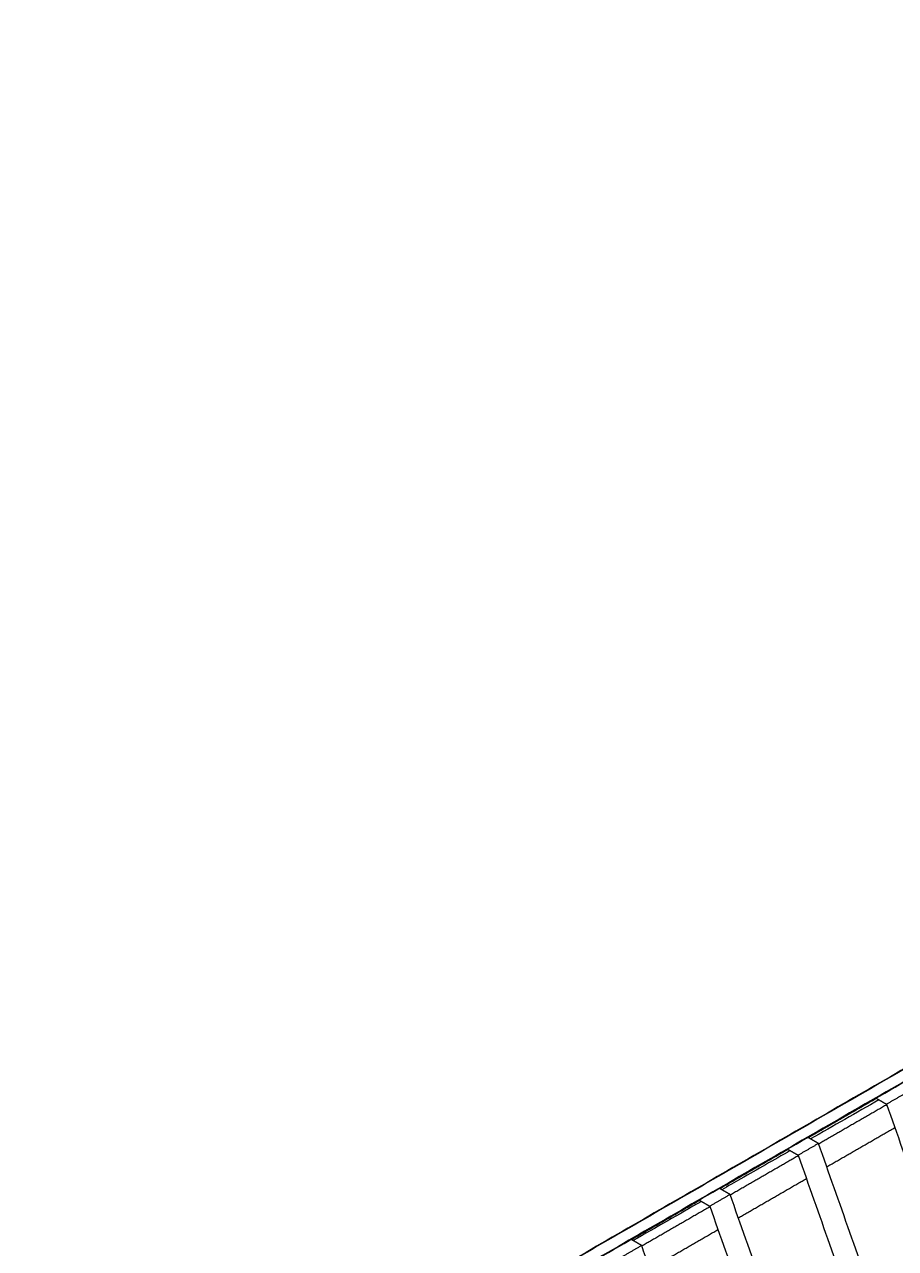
# Model space of a CAD drawing. Header units: centimetres. Extents: x 7653 to 15270, y 5751 to 14937.
# Drawn here: x 12663 to 13126, y 8452 to 9103 of the extents above; entities that cross this region are included whole.
import ezdxf

# ---------------------------------------------------------------- set-up
doc = ezdxf.new("R2010")
doc.units = ezdxf.units.CM
doc.layers.add('Make2D$Visible$Curves$techo', color=7, linetype='Continuous', true_color=0x000000)

msp = doc.modelspace()

# ---------------------------------------------------------------- linework, layer by layer
at = {"layer": 'Make2D$Visible$Curves$techo'}
for points, degree in [([(14092.21, 9102.61), (13377.68, 8690.08), (12663.16, 8277.55)], 2), ([(14093.8, 9103.29), (13378.52, 8690.32), (12663.24, 8277.35)], 2), ([(14099.45, 9100.03), (13384.17, 8687.06), (12668.89, 8274.09)], 2), ([(12679.8, 8280.22), (13389.63, 8690.04), (14099.47, 9099.86)], 2), ([(13116.13, 8531.79), (13098.12, 8521.39), (13080.11, 8511)], 2), ([(13116.02, 8532.07), (13116.07, 8531.93), (13116.12, 8531.79)], 2), ([(13116.02, 8532.07), (13118.85, 8530.44), (13121.67, 8528.81)], 2), ([(13132.48, 8535.06), (13127.07, 8531.93), (13121.67, 8528.81)], 2), ([(13117.61, 8531.15), (13105.5, 8524.21), (13093.38, 8517.27), (13081.26, 8510.33)], 3), ([(13121.77, 8528.53), (13103.66, 8518.08), (13085.56, 8507.63)], 2), ([(13121.67, 8528.81), (13255.19, 8150.04), (13388.72, 7771.26)], 2), ([(13089.84, 8495.48), (13107.94, 8505.93), (13126.05, 8516.38)], 2), ([(13085.46, 8507.91), (13080.05, 8504.79), (13074.64, 8501.66)], 2), ([(13085.46, 8507.91), (13082.64, 8509.54), (13079.82, 8511.17)], 2), ([(13352.51, 7750.36), (13218.99, 8129.13), (13085.46, 8507.91)], 2), ([(13069.1, 8504.64), (13051.1, 8494.24), (13033.09, 8483.85)], 2), ([(13074.75, 8501.38), (13056.64, 8490.93), (13038.54, 8480.48)], 2), ([(13069, 8504.92), (13069.05, 8504.78), (13069.1, 8504.64)], 2), ([(13069, 8504.92), (13071.82, 8503.29), (13074.64, 8501.66)], 2), ([(13074.64, 8501.66), (13208.17, 8122.89), (13341.7, 7744.11)], 2), ([(13042.82, 8468.33), (13060.92, 8478.78), (13079.03, 8489.24)], 2), ([(13038.44, 8480.76), (13033.03, 8477.64), (13027.62, 8474.51)], 2), ([(13038.44, 8480.76), (13035.62, 8482.39), (13032.79, 8484.02)], 2), ([(13305.49, 7723.21), (13171.96, 8101.98), (13038.44, 8480.76)], 2), ([(13022.08, 8477.49), (13004.07, 8467.1), (12986.07, 8456.7)], 2), ([(13023.19, 8477.07), (13011.08, 8470.13), (12998.96, 8463.19), (12986.84, 8456.25)], 3), ([(13027.72, 8474.23), (13009.62, 8463.78), (12991.52, 8453.33)], 2), ([(13021.67, 8477.25), (13021.82, 8477.51), (13021.98, 8477.77)], 2), ([(13021.98, 8477.77), (13022.03, 8477.63), (13022.08, 8477.49)], 2), ([(13021.98, 8477.77), (13024.8, 8476.14), (13027.62, 8474.51)], 2), ([(13027.62, 8474.51), (13161.15, 8095.74), (13294.67, 7716.97)], 2), ([(12995.8, 8441.18), (13013.9, 8451.64), (13032.01, 8462.09)], 2), ([(12991.41, 8453.61), (12986.01, 8450.49), (12980.6, 8447.37)], 2), ([(12985.62, 8456.96), (12985.69, 8456.91), (12985.77, 8456.87)], 2), ([(12991.41, 8453.61), (12988.59, 8455.24), (12985.77, 8456.87)], 2), ([(13258.47, 7696.06), (13124.94, 8074.84), (12991.41, 8453.61)], 2)]:
    msp.add_open_spline(points, degree=degree, dxfattribs=at)
msp.add_open_spline([(13070.4, 8504.11), (13061.66, 8499.1), (13052.91, 8494.1), (13044.17, 8489.09), (13040.8, 8487.16), (13037.43, 8485.22), (13034.05, 8483.29)], degree=3, knots=[13079.025001, 13079.025001, 13079.025001, 13079.025001, 13356.867181, 13356.867181, 13356.867181, 13464.02425, 13464.02425, 13464.02425, 13464.02425], dxfattribs=at)

doc.saveas('drawing.dxf')
